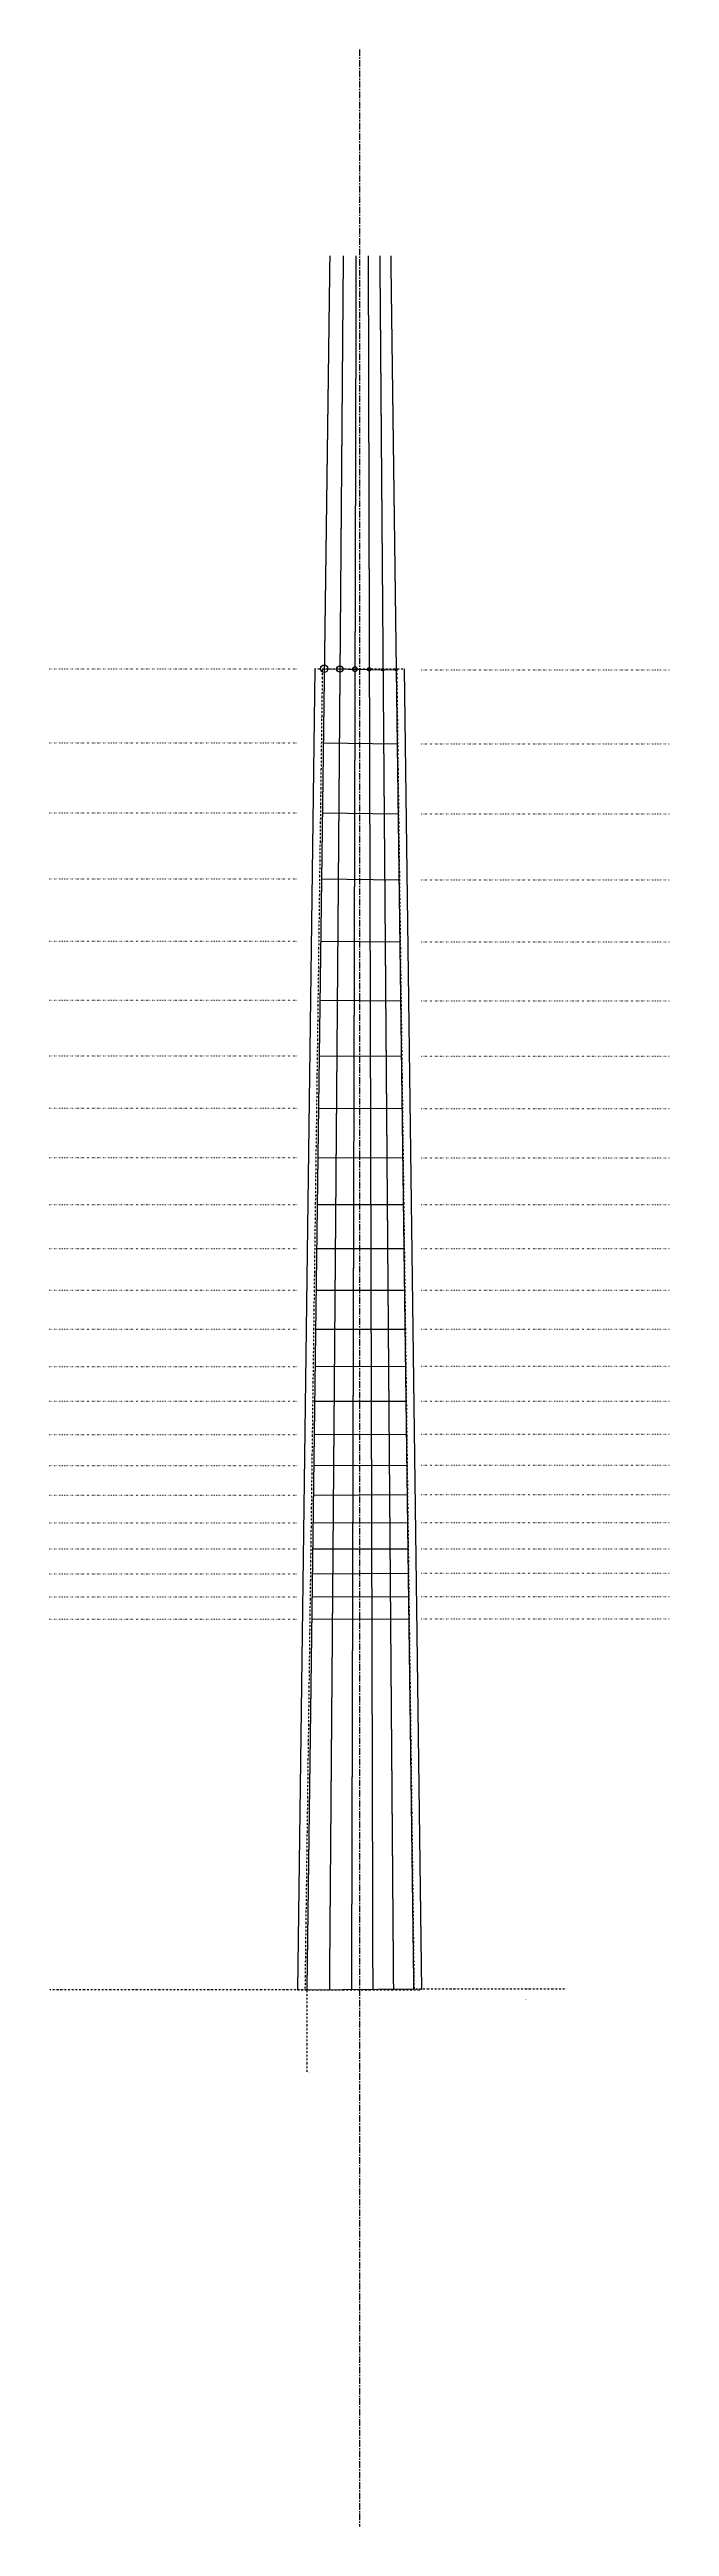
# Model space of a CAD drawing. Header units: millimetres. Extents: x 0 to 300, y -150 to 1050.
import ezdxf

# ---------------------------------------------------------------- set-up
doc = ezdxf.new("R2010")
doc.units = ezdxf.units.MM
for name, pattern in [('CENTER', [5.08, 3.175, -0.635, 0.635, -0.635]), ('DASHED', [1.524, 1.27, -0.254]), ('DASHED2', [0.762, 0.635, -0.127]), ('DOT', [0.508, 0, -0.508]), ('DOT2', [0.254, 0, -0.254])]:
    doc.linetypes.add(name, pattern=pattern)
doc.styles.add('OpenSans', font='OpenSans-Regular.ttf')

msp = doc.modelspace()

# ---------------------------------------------------------------- linework, layer by layer
at = {"linetype": 'CENTER'}
msp.add_line((150, 1050), (150, -150), dxfattribs=at)
at = {"linetype": 'DASHED'}
for p, q in [((135.6, 950), (124.5, 110)), ((142.1, 950), (135.4, 110)), ((148.3, 950), (146.1, 110)), ((154.2, 950), (156.4, 110)), ((159.8, 950), (166.4, 110)), ((165.1, 950), (176.2, 110))]:
    msp.add_line(p, q, dxfattribs=at)
at = {"linetype": 'DASHED2'}
for p, q in [((135.6, 950), (124.5, 110)), ((142.1, 950), (135.4, 110)), ((148.3, 950), (146.1, 110)), ((154.2, 950), (156.4, 110)), ((159.8, 950), (166.4, 110)), ((165.1, 950), (176.2, 110))]:
    msp.add_line(p, q, dxfattribs=at)
at = {"linetype": 'DOT'}
for p, q in [((0, 750), (120, 750)), ((180, 749.5), (300, 749.5)), ((0, 714.1), (120, 714.1)), ((180, 713.6), (300, 713.6)), ((0, 680.2), (120, 680.2)), ((180, 679.8), (300, 679.8)), ((0, 648.2), (120, 648.2)), ((180, 647.8), (300, 647.8)), ((0, 618), (120, 618)), ((180, 617.7), (300, 617.7)), ((0, 589.5), (120, 589.5)), ((180, 589.2), (300, 589.2)), ((0, 562.5), (120, 562.5)), ((180, 562.3), (300, 562.3)), ((0, 537.1), (120, 537.1)), ((180, 537), (300, 537)), ((0, 513.2), (120, 513.2)), ((180, 513), (300, 513)), ((0, 490.5), (120, 490.5)), ((180, 490.5), (300, 490.5)), ((0, 469.2), (120, 469.2)), ((180, 469.1), (300, 469.1)), ((0, 449), (120, 449)), ((180, 449), (300, 449)), ((0, 430), (120, 430)), ((180, 430), (300, 430)), ((0, 412), (120, 412)), ((180, 412.1), (300, 412.1)), ((0, 395.1), (120, 395.1)), ((180, 395.1), (300, 395.1)), ((0, 379.1), (120, 379.1)), ((180, 379.2), (300, 379.2)), ((0, 364), (120, 364)), ((180, 364.1), (300, 364.1)), ((0, 349.7), (120, 349.7)), ((180, 349.9), (300, 349.9)), ((0, 336.3), (120, 336.3)), ((180, 336.4), (300, 336.4)), ((0, 323.6), (120, 323.6)), ((180, 323.7), (300, 323.7)), ((0, 311.6), (120, 311.6)), ((0, 300.3), (120, 300.3)), ((180, 311.8), (300, 311.8)), ((180, 300.5), (300, 300.5)), ((0, 289.6), (120, 289.6)), ((180, 289.8), (300, 289.8))]:
    msp.add_line(p, q, dxfattribs=at)
for p, q in [((128.4, 750), (120, 110)), ((132.9, 750), (167.8, 749.5)), ((171.6, 750), (180, 110)), ((132.4, 714.1), (168.3, 713.6)), ((132, 680.2), (168.7, 679.8)), ((131.6, 648.2), (169.1, 647.8)), ((131.2, 618), (169.5, 617.7)), ((130.8, 589.5), (169.9, 589.2)), ((130.4, 562.5), (170.3, 562.3)), ((130.1, 537.1), (170.6, 537)), ((129.8, 513.2), (170.9, 513)), ((129.5, 490.5), (171.2, 490.5)), ((129.2, 469.2), (171.5, 469.1)), ((128.9, 449), (171.8, 449)), ((128.7, 430), (172, 430)), ((128.5, 412), (172.2, 412.1)), ((128.2, 395.1), (172.5, 395.1)), ((128, 379.1), (172.7, 379.2)), ((127.8, 364), (172.9, 364.1)), ((127.6, 349.7), (173.1, 349.9)), ((127.5, 336.3), (173.2, 336.4)), ((127.3, 323.6), (173.4, 323.7)), ((127, 300.3), (173.7, 300.5)), ((127.1, 311.6), (173.6, 311.8)), ((126.8, 289.6), (173.9, 289.8)), ((124.5, 110), (176.2, 110.5)), ((124.5, 110), (176.2, 110.5))]:
    msp.add_line(p, q)
at = {"linetype": 'DOT2'}
for p, q in [((132, 750), (123.6, 110)), ((128.4, 750), (171.6, 750)), ((168, 750), (176.4, 110)), ((124.5, 110), (0, 110)), ((120, 110), (180, 110)), ((124.5, 110), (124.5, 70)), ((176.2, 110.5), (250, 110.5))]:
    msp.add_line(p, q, dxfattribs=at)
for centre, radius in [((132.9, 750), 1.83), ((140.5, 749.9), 1.52), ((147.8, 749.8), 1.17), ((154.7, 749.7), 0.864), ((161.3, 749.6), 0.635), ((167.8, 749.5), 0.432)]:
    msp.add_circle(centre, radius)

# ---------------------------------------------------------------- texts
at = {"char_height": 0.1, "attachment_point": 1, "style": 'OpenSans'}
for s, insert in [('0 : 0.0 mm', (50, 750)), ('0 : 0.5 mm', (260, 749.5)), ('1 : 35.92 mm', (50, 714.1)), ('1 : 36.364 mm', (260, 713.6)), ('2 : 69.825 mm', (50, 680.2)), ('2 : 70.216 mm', (260, 679.8)), ('3 : 101.826 mm', (50, 648.2)), ('3 : 102.167 mm', (260, 647.8)), ('4 : 132.032 mm', (50, 618)), ('4 : 132.325 mm', (260, 617.7)), ('5 : 160.542 mm', (50, 589.5)), ('5 : 160.791 mm', (260, 589.2)), ('6 : 187.452 mm', (50, 562.5)), ('6 : 187.659 mm', (260, 562.3)), ('7 : 212.851 mm', (50, 537.1)), ('7 : 213.019 mm', (260, 537)), ('8 : 236.825 mm', (50, 513.2)), ('8 : 236.955 mm', (260, 513)), ('9 : 259.454 mm', (50, 490.5)), ('9 : 259.548 mm', (260, 490.5)), ('10 : 280.812 mm', (50, 469.2)), ('10 : 280.873 mm', (260, 469.1)), ('11 : 300.972 mm', (50, 449)), ('11 : 301.002 mm', (260, 449)), ('12 : 320.0 mm', (50, 430)), ('12 : 320.0 mm', (260, 430)), ('13 : 337.96 mm', (50, 412)), ('13 : 337.932 mm', (260, 412.1)), ('14 : 354.912 mm', (50, 395.1)), ('14 : 354.858 mm', (260, 395.1)), ('15 : 370.913 mm', (50, 379.1)), ('15 : 370.834 mm', (260, 379.2)), ('16 : 386.016 mm', (50, 364)), ('16 : 385.913 mm', (260, 364.1)), ('17 : 400.271 mm', (50, 349.7)), ('17 : 400.145 mm', (260, 349.9)), ('18 : 413.726 mm', (50, 336.3)), ('18 : 413.579 mm', (260, 336.4)), ('19 : 426.426 mm', (50, 323.6)), ('19 : 426.259 mm', (260, 323.7)), ('20 : 438.413 mm', (50, 311.6)), ('21 : 449.727 mm', (50, 300.3)), ('20 : 438.228 mm', (260, 311.8)), ('21 : 449.524 mm', (260, 300.5)), ('22 : 460.406 mm', (50, 289.6)), ('22 : 460.187 mm', (260, 289.8)), ('640.0 mm', (50, 110)), ('639.5 mm', (250, 110.5)), ('Compensación/Compensation:0.5 mm', (230, 105.5)), ('Puente con entonación/Intonated Bridge', (124.5, 70))]:
    msp.add_mtext(s, dxfattribs=dict(at, insert=insert))

doc.saveas('drawing.dxf')
